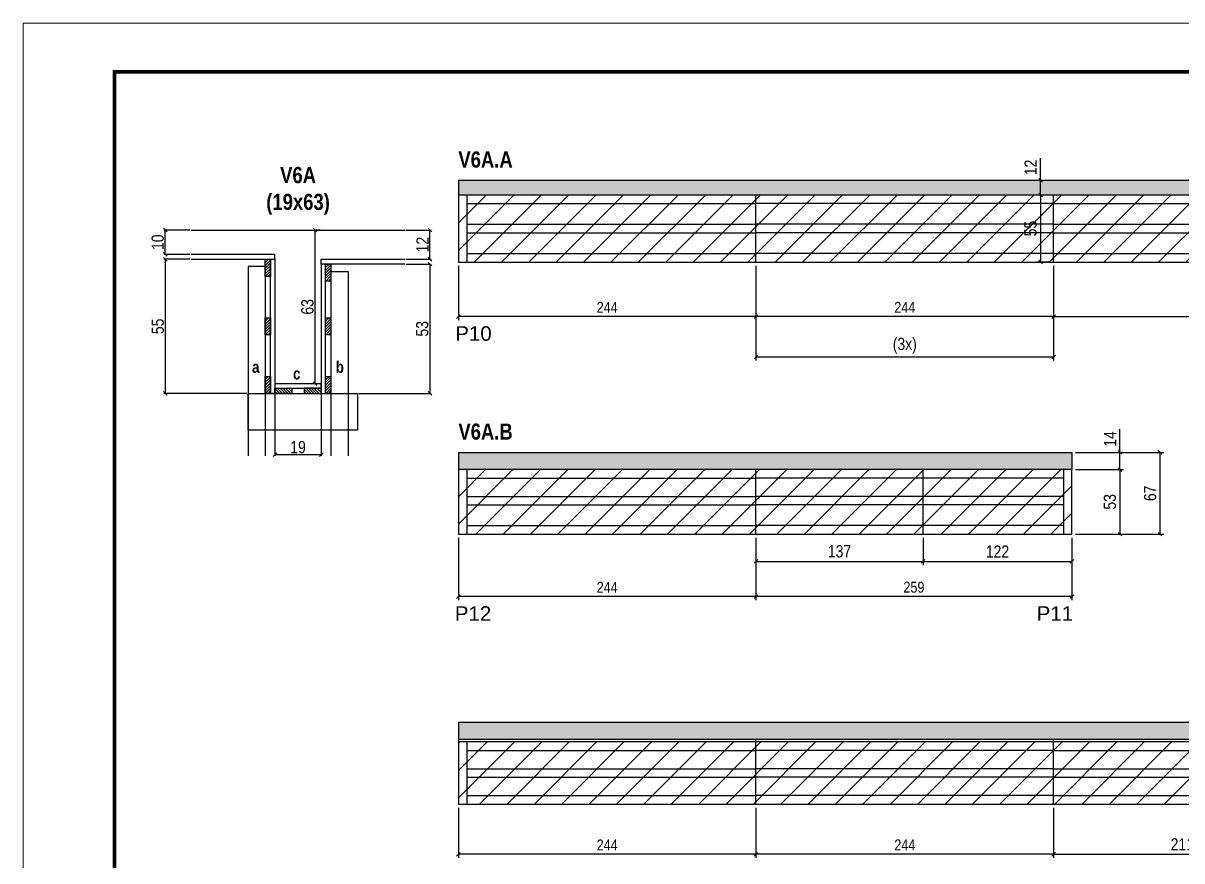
# Model space of a CAD drawing. Extents: x 3330 to 22105, y 1197 to 30204.
# Drawn here: x 17615 to 18564, y 27978 to 28665 of the extents above; entities that cross this region are included whole.
import ezdxf

# ---------------------------------------------------------------- set-up
doc = ezdxf.new("R2010")
doc.units = 0
doc.linetypes.add('DASHED', pattern=[0.75, 0.5, -0.25])
for name, color, linetype in [('5', 5, 'Continuous'), ('COTA', 241, 'Continuous'), ('detalhes', 4, 'Continuous'), ('NOMENCLATURA', 7, 'Continuous'), ('Painéis', 200, 'Continuous'), ('SARR_2.2x7', 40, 'Continuous')]:
    doc.layers.add(name, color=color, linetype=linetype)
for name, color, linetype, lineweight in [('CONCRETO', 251, 'Continuous', 25), ('Folhas', 255, 'Continuous', 9), ('Hachura', 251, 'Continuous', 9), ('SARRAFO DE PRESSAO', 251, 'DASHED', 9)]:
    doc.layers.add(name, color=color, linetype=linetype, lineweight=lineweight)
doc.styles.add('COTA TECNICA', font='techl___.ttf', dxfattribs={"height": 10})
doc.styles.add('COTA TECNICA 2X', font='techl___.ttf', dxfattribs={"height": 10})
doc.styles.add('COTA TECNICA-50', font='techl___.ttf', dxfattribs={"height": 9})
doc.styles.get("Standard").update_dxf_attribs({"font": 'arial.ttf'})
doc.styles.add('TECNICA', font='techb___.ttf', dxfattribs={"height": 10})
doc.dimstyles.new('COTA PAINEL-50', dxfattribs={"dimtxt": 9, "dimasz": 3, "dimexe": 3, "dimexo": 3, "dimgap": 3, "dimtad": 1, "dimdec": 1, "dimzin": 12, "dimdsep": 46, "dimtxsty": 'COTA TECNICA-50', "dimblk1": 'OBLIQUE', "dimblk2": 'OBLIQUE', "dimsah": 1, "dimcen": 0.9, "dimclrd": 4, "dimclre": 4, "dimclrt": 240, "dimadec": 1, "dimazin": 3, "dimtfac": 1, "dimtdec": 1, "dimtmove": 0, "dimatfit": 3, "dimfxl": 1, "dimtolj": 1, "dimtzin": 12, "dimarcsym": 0})
doc.dimstyles.new('PAINEL', dxfattribs={"dimtxt": 10, "dimasz": 3, "dimexe": 3, "dimexo": 3, "dimgap": 3, "dimtad": 1, "dimdec": 1, "dimzin": 12, "dimdsep": 46, "dimtxsty": 'COTA TECNICA', "dimblk1": 'OBLIQUE', "dimblk2": 'OBLIQUE', "dimsah": 1, "dimcen": 0.9, "dimclrd": 4, "dimclre": 4, "dimclrt": 240, "dimadec": 1, "dimazin": 3, "dimtfac": 1, "dimtdec": 1, "dimtmove": 0, "dimatfit": 3, "dimfxl": 1, "dimtolj": 1, "dimtzin": 12, "dimarcsym": 0})
doc.dimstyles.new('SECAO', dxfattribs={"dimscale": 0.333333, "dimtxt": 5, "dimasz": 9, "dimexe": 3, "dimexo": 3, "dimgap": 3, "dimtad": 1, "dimdec": 1, "dimlfac": 0.5, "dimzin": 12, "dimdsep": 46, "dimtxsty": 'COTA TECNICA 2X', "dimblk1": 'OBLIQUE', "dimblk2": 'OBLIQUE', "dimsah": 1, "dimcen": 0.9, "dimclrd": 4, "dimclre": 4, "dimclrt": 240, "dimadec": 1, "dimazin": 3, "dimtfac": 1, "dimtdec": 1, "dimtmove": 0, "dimatfit": 3, "dimfxl": 1, "dimtolj": 1, "dimtzin": 12, "dimarcsym": 0})
pattern_1 = [(50, (-116174.9415, -5427.082), (5.46554007, -0.47817257), [0.5715, -6.2865]), (355, (-116174.9415, -5427.082), (-1.05730264, 5.73170536), [0.4572, -5.02921753]), (100.4514447, (-116174.486, -5427.122), (4.40823741, 5.25353256), [0.48570026, -5.34270734]), (46.1842, (-116174.9415, -5425.558), (8.13237123, -1.26126984), [0.85725, -9.42975]), (96.6355576, (-116174.264, -5425.663), (7.122124, 7.42278374), [0.7285507, -8.01406824]), (351.184151, (-116174.9415, -5425.558), (7.122124, 7.42278374), [0.685799, -7.54379196]), (21, (-116174.1795, -5425.939), (4.54843174, -3.06795595), [0.5715, -6.2865]), (326, (-116174.1795, -5425.939), (1.85406085, 5.52563898), [0.4572, -5.0292]), (71.451445, (-116173.8004, -5426.195), (6.40249258, 2.45768307), [0.48570026, -5.34269813]), (37.5, (-116174.9415, -5427.0821), (0.092658098, 2.536651166), [0, -4.96824, 0, -5.1054, 0, -5.04825]), (7.5, (-116174.9415, -5427.0821), (2.004589875, 3.005417245), [0, -2.91084, 0, -4.85394, 0, -1.92405]), (327.5, (-116176.6407, -5427.0821), (4.067717855, -0.17186232), [0, -1.905, 0, -5.9436, 0, -7.8867]), (317.5, (-116177.4027, -5427.082), (4.44387544, 0.76279473), [0, -2.4765, 0, -3.94716, 0, -5.6007])]

# ---------------------------------------------------------------- blocks, each defined once
blk = doc.blocks.new('9999999999')
at = {"layer": 'Folhas'}
blk.add_lwpolyline([(98138.98, 34190.21), (99623.98, 34190.21), (99623.98, 35240.21), (98138.98, 35240.21)], close=True, dxfattribs=at)
at = {"layer": 'Folhas', "color": 30, "const_width": 3}
blk.add_lwpolyline([(98213.98, 34230.21), (99583.98, 34230.21), (99583.98, 35200.21), (98213.98, 35200.21)], close=True, dxfattribs=at)
blk = doc.blocks.new('_Oblique')
at = {"color": 0, "linetype": 'ByBlock', "lineweight": -2}
blk.add_line((-0.5, -0.5), (0.5, 0.5), dxfattribs=at)
blk = doc.blocks.new('*D1131')
at = {"layer": 'COTA', "color": 4, "lineweight": -2, "transparency": 16777216}
for p, q in [((17928.63, 28466.93), (17948.97, 28466.93)), ((17947.97, 28466.93), (17947.97, 28360.93)), ((17889.78, 28360.93), (17948.97, 28360.93))]:
    blk.add_line(p, q, dxfattribs=at)
at = {"layer": 'Defpoints', "color": 0, "transparency": 16777216}
for p in [(17927.63, 28466.93), (17888.78, 28360.93, 0), (17947.97, 28360.93)]:
    blk.add_point(p, dxfattribs=at)
at = {"layer": 'COTA', "color": 4, "lineweight": -2, "transparency": 16777216, "xscale": 3, "yscale": 3, "zscale": 3}
for p, rotation in [((17947.97, 28466.93), 90), ((17947.97, 28360.93), 270)]:
    blk.add_blockref('_Oblique', p, dxfattribs=dict(at, rotation=rotation))
at = {"layer": 'COTA', "color": 240, "transparency": 16777216, "insert": (17941.75, 28413.93), "char_height": 10, "attachment_point": 5, "rotation": 90, "style": 'COTA TECNICA 2X'}
blk.add_mtext('\\A1;53', dxfattribs=at)
blk = doc.blocks.new('*D1132')
at = {"layer": 'COTA', "color": 4, "lineweight": -2, "transparency": 16777216}
for p, q in [((17928.63, 28494.93), (17948.97, 28494.93)), ((17947.97, 28470.93), (17947.97, 28494.93)), ((17928.63, 28470.93), (17948.97, 28470.93))]:
    blk.add_line(p, q, dxfattribs=at)
at = {"layer": 'Defpoints', "color": 0, "transparency": 16777216}
for p in [(17927.63, 28494.93), (17947.97, 28494.93), (17927.63, 28470.93)]:
    blk.add_point(p, dxfattribs=at)
at = {"layer": 'COTA', "color": 4, "lineweight": -2, "transparency": 16777216, "xscale": 3, "yscale": 3, "zscale": 3}
for p, rotation in [((17947.97, 28494.93), 90), ((17947.97, 28470.93), 270)]:
    blk.add_blockref('_Oblique', p, dxfattribs=dict(at, rotation=rotation))
at = {"layer": 'COTA', "color": 240, "transparency": 16777216, "insert": (17941.92, 28482.93), "char_height": 10, "attachment_point": 5, "rotation": 90, "style": 'COTA TECNICA 2X'}
blk.add_mtext('\\A1;12', dxfattribs=at)
blk = doc.blocks.new('*D1133')
at = {"layer": 'COTA', "color": 4, "lineweight": -2, "transparency": 16777216}
for p, q in [((17751.23, 28470.93), (17730.01, 28470.93)), ((17731.01, 28470.93), (17731.01, 28360.93)), ((17797.93, 28360.93), (17730.01, 28360.93))]:
    blk.add_line(p, q, dxfattribs=at)
at = {"layer": 'Defpoints', "color": 0, "transparency": 16777216}
for p in [(17752.23, 28470.93), (17731.01, 28360.93), (17798.93, 28360.93, 0)]:
    blk.add_point(p, dxfattribs=at)
at = {"layer": 'COTA', "color": 4, "lineweight": -2, "transparency": 16777216, "xscale": 3, "yscale": 3, "zscale": 3}
for p, rotation in [((17731.01, 28470.93), 90), ((17731.01, 28360.93), 270)]:
    blk.add_blockref('_Oblique', p, dxfattribs=dict(at, rotation=rotation))
at = {"layer": 'COTA', "color": 240, "transparency": 16777216, "insert": (17724.9, 28415.93), "char_height": 10, "attachment_point": 5, "rotation": 90, "style": 'COTA TECNICA 2X'}
blk.add_mtext('\\A1;55', dxfattribs=at)
blk = doc.blocks.new('*D1134')
at = {"layer": 'COTA', "color": 4, "lineweight": -2, "transparency": 16777216}
for p, q in [((17857.93, 28494.93), (17852.85, 28494.93)), ((17853.85, 28368.93), (17853.85, 28494.93)), ((17857.93, 28368.93), (17852.85, 28368.93))]:
    blk.add_line(p, q, dxfattribs=at)
at = {"layer": 'Defpoints', "color": 0, "transparency": 16777216}
for p in [(17853.85, 28494.93), (17858.93, 28494.93), (17858.93, 28368.93)]:
    blk.add_point(p, dxfattribs=at)
at = {"layer": 'COTA', "color": 4, "lineweight": -2, "transparency": 16777216, "xscale": 3, "yscale": 3, "zscale": 3}
for p, rotation in [((17853.85, 28494.93), 90), ((17853.85, 28368.93), 270)]:
    blk.add_blockref('_Oblique', p, dxfattribs=dict(at, rotation=rotation))
at = {"layer": 'COTA', "color": 240, "transparency": 16777216, "insert": (17847.63, 28431.93), "char_height": 10, "attachment_point": 5, "rotation": 90, "style": 'COTA TECNICA 2X'}
blk.add_mtext('\\A1;63', dxfattribs=at)
blk = doc.blocks.new('*D1135')
at = {"layer": 'COTA', "color": 4, "lineweight": -2, "transparency": 16777216}
for p, q in [((17751.23, 28494.93), (17730.01, 28494.93)), ((17731.01, 28474.93), (17731.01, 28494.93)), ((17751.23, 28474.93), (17730.01, 28474.93))]:
    blk.add_line(p, q, dxfattribs=at)
at = {"layer": 'Defpoints', "color": 0, "transparency": 16777216}
for p in [(17731.01, 28494.93), (17752.23, 28494.93), (17752.23, 28474.93)]:
    blk.add_point(p, dxfattribs=at)
at = {"layer": 'COTA', "color": 4, "lineweight": -2, "transparency": 16777216, "xscale": 3, "yscale": 3, "zscale": 3}
for p, rotation in [((17731.01, 28494.93), 90), ((17731.01, 28474.93), 270)]:
    blk.add_blockref('_Oblique', p, dxfattribs=dict(at, rotation=rotation))
at = {"layer": 'COTA', "color": 240, "transparency": 16777216, "insert": (17724.91, 28484.93), "char_height": 10, "attachment_point": 5, "rotation": 90, "style": 'COTA TECNICA 2X'}
blk.add_mtext('\\A1;10', dxfattribs=at)
blk = doc.blocks.new('*D1136')
at = {"layer": 'COTA', "color": 4, "lineweight": -2, "transparency": 16777216}
for p, q in [((17820.93, 28359.93), (17820.93, 28309.76)), ((17858.93, 28359.93), (17858.93, 28309.76)), ((17820.93, 28310.76), (17858.93, 28310.76))]:
    blk.add_line(p, q, dxfattribs=at)
at = {"layer": 'Defpoints', "color": 0, "transparency": 16777216}
for p in [(17820.93, 28360.93), (17858.93, 28360.93), (17858.93, 28310.76)]:
    blk.add_point(p, dxfattribs=at)
at = {"layer": 'COTA', "color": 4, "lineweight": -2, "transparency": 16777216, "xscale": 3, "yscale": 3, "zscale": 3, "rotation": 180}
blk.add_blockref('_Oblique', (17820.93, 28310.76), dxfattribs=at)
at = {"layer": 'COTA', "color": 4, "lineweight": -2, "transparency": 16777216, "xscale": 3, "yscale": 3, "zscale": 3}
blk.add_blockref('_Oblique', (17858.93, 28310.76), dxfattribs=at)
at = {"layer": 'COTA', "color": 240, "transparency": 16777216, "insert": (17839.93, 28316.85), "char_height": 10, "attachment_point": 5, "style": 'COTA TECNICA 2X'}
blk.add_mtext('\\A1;19', dxfattribs=at)
blk = doc.blocks.new('*D1137')
at = {"layer": 'COTA', "color": 4, "linetype": 'ByBlock', "lineweight": -2, "transparency": 16777216}
for p, q in [((18215.36, 28465.62), (18215.36, 28420.97)), ((18459.36, 28465.62), (18459.36, 28420.97)), ((18459.36, 28423.97), (18215.36, 28423.97))]:
    blk.add_line(p, q, dxfattribs=at)
at = {"layer": 'Defpoints', "color": 0, "linetype": 'ByBlock', "transparency": 16777216}
for p in [(18215.36, 28468.62), (18459.36, 28468.62), (18215.36, 28423.97)]:
    blk.add_point(p, dxfattribs=at)
at = {"layer": 'COTA', "color": 4, "linetype": 'ByBlock', "lineweight": -2, "transparency": 16777216, "xscale": 3, "yscale": 3, "zscale": 3, "rotation": 180}
blk.add_blockref('_Oblique', (18215.36, 28423.97), dxfattribs=at)
at = {"layer": 'COTA', "color": 4, "linetype": 'ByBlock', "lineweight": -2, "transparency": 16777216, "xscale": 3, "yscale": 3, "zscale": 3}
blk.add_blockref('_Oblique', (18459.36, 28423.97), dxfattribs=at)
at = {"layer": 'COTA', "color": 240, "linetype": 'ByBlock', "transparency": 16777216, "insert": (18337.36, 28431.54), "char_height": 9, "attachment_point": 5, "style": 'COTA TECNICA-50'}
blk.add_mtext('\\A1;244', dxfattribs=at)
blk = doc.blocks.new('*D1138')
at = {"layer": 'COTA', "color": 4, "linetype": 'ByBlock', "lineweight": -2, "transparency": 16777216}
for p, q in [((17971.36, 28465.62), (17971.36, 28420.97)), ((18215.36, 28465.62), (18215.36, 28420.97)), ((18215.36, 28423.97), (17971.36, 28423.97))]:
    blk.add_line(p, q, dxfattribs=at)
at = {"layer": 'Defpoints', "color": 0, "linetype": 'ByBlock', "transparency": 16777216}
for p in [(17971.36, 28468.62), (18215.36, 28468.62), (17971.36, 28423.97)]:
    blk.add_point(p, dxfattribs=at)
at = {"layer": 'COTA', "color": 4, "linetype": 'ByBlock', "lineweight": -2, "transparency": 16777216, "xscale": 3, "yscale": 3, "zscale": 3, "rotation": 180}
blk.add_blockref('_Oblique', (17971.36, 28423.97), dxfattribs=at)
at = {"layer": 'COTA', "color": 4, "linetype": 'ByBlock', "lineweight": -2, "transparency": 16777216, "xscale": 3, "yscale": 3, "zscale": 3}
blk.add_blockref('_Oblique', (18215.36, 28423.97), dxfattribs=at)
at = {"layer": 'COTA', "color": 240, "linetype": 'ByBlock', "transparency": 16777216, "insert": (18093.36, 28431.54), "char_height": 9, "attachment_point": 5, "style": 'COTA TECNICA-50'}
blk.add_mtext('\\A1;244', dxfattribs=at)
blk = doc.blocks.new('*D1139')
at = {"layer": 'COTA', "color": 4, "linetype": 'ByBlock', "lineweight": -2, "transparency": 16777216}
for p, q in [((18459.36, 28465.62), (18459.36, 28420.97)), ((18703.36, 28465.62), (18703.36, 28420.97)), ((18459.36, 28423.97), (18703.36, 28423.97))]:
    blk.add_line(p, q, dxfattribs=at)
at = {"layer": 'Defpoints', "color": 0, "linetype": 'ByBlock', "transparency": 16777216}
for p in [(18459.36, 28468.62), (18703.36, 28468.62), (18703.36, 28423.97)]:
    blk.add_point(p, dxfattribs=at)
at = {"layer": 'COTA', "color": 4, "linetype": 'ByBlock', "lineweight": -2, "transparency": 16777216, "xscale": 3, "yscale": 3, "zscale": 3, "rotation": 180}
blk.add_blockref('_Oblique', (18459.36, 28423.97), dxfattribs=at)
at = {"layer": 'COTA', "color": 4, "linetype": 'ByBlock', "lineweight": -2, "transparency": 16777216, "xscale": 3, "yscale": 3, "zscale": 3}
blk.add_blockref('_Oblique', (18703.36, 28423.97), dxfattribs=at)
at = {"layer": 'COTA', "color": 240, "linetype": 'ByBlock', "transparency": 16777216, "insert": (18581.36, 28432.05), "char_height": 10, "attachment_point": 5, "style": 'COTA TECNICA'}
blk.add_mtext('\\A1;244', dxfattribs=at)
blk = doc.blocks.new('*D1143')
at = {"layer": 'COTA', "color": 4, "linetype": 'ByBlock', "lineweight": -2, "transparency": 16777216}
for p, q in [((18215.36, 28465.62), (18215.36, 28387.82)), ((18459.36, 28465.62), (18459.36, 28387.82)), ((18215.36, 28390.82), (18459.36, 28390.82))]:
    blk.add_line(p, q, dxfattribs=at)
at = {"layer": 'Defpoints', "color": 0, "linetype": 'ByBlock', "transparency": 16777216}
for p in [(18215.36, 28468.62), (18459.36, 28468.62), (18459.36, 28390.82)]:
    blk.add_point(p, dxfattribs=at)
at = {"layer": 'COTA', "color": 4, "linetype": 'ByBlock', "lineweight": -2, "transparency": 16777216, "xscale": 3, "yscale": 3, "zscale": 3, "rotation": 180}
blk.add_blockref('_Oblique', (18215.36, 28390.82), dxfattribs=at)
at = {"layer": 'COTA', "color": 4, "linetype": 'ByBlock', "lineweight": -2, "transparency": 16777216, "xscale": 3, "yscale": 3, "zscale": 3}
blk.add_blockref('_Oblique', (18459.36, 28390.82), dxfattribs=at)
at = {"layer": 'COTA', "color": 240, "linetype": 'ByBlock', "transparency": 16777216, "insert": (18337.36, 28400.04), "char_height": 10, "attachment_point": 5, "style": 'COTA TECNICA'}
blk.add_mtext('\\A1;(3x)', dxfattribs=at)
blk = doc.blocks.new('*D1147')
at = {"layer": 'COTA', "color": 4, "linetype": 'ByBlock', "lineweight": -2, "transparency": 16777216}
for p, q in [((18456.36, 28523.62), (18445.62, 28523.62)), ((18448.62, 28523.62), (18448.62, 28468.62)), ((18456.36, 28468.62), (18445.62, 28468.62))]:
    blk.add_line(p, q, dxfattribs=at)
at = {"layer": 'Defpoints', "color": 0, "linetype": 'ByBlock', "transparency": 16777216}
for p in [(18459.36, 28523.62), (18448.62, 28468.62), (18459.36, 28468.62)]:
    blk.add_point(p, dxfattribs=at)
at = {"layer": 'COTA', "color": 4, "linetype": 'ByBlock', "lineweight": -2, "transparency": 16777216, "xscale": 3, "yscale": 3, "zscale": 3}
for p, rotation in [((18448.62, 28523.62), 90), ((18448.62, 28468.62), 270)]:
    blk.add_blockref('_Oblique', p, dxfattribs=dict(at, rotation=rotation))
at = {"layer": 'COTA', "color": 240, "linetype": 'ByBlock', "transparency": 16777216, "insert": (18440.51, 28496.12), "char_height": 10, "attachment_point": 5, "rotation": 90, "style": 'COTA TECNICA'}
blk.add_mtext('\\A1;55', dxfattribs=at)
blk = doc.blocks.new('*D1148')
at = {"layer": 'COTA', "color": 4, "linetype": 'ByBlock', "lineweight": -2, "transparency": 16777216}
for p, q in [((18448.62, 28535.62), (18448.62, 28553.93)), ((18456.36, 28535.62), (18445.62, 28535.62)), ((18448.62, 28523.62), (18448.62, 28535.62)), ((18456.36, 28523.62), (18445.62, 28523.62))]:
    blk.add_line(p, q, dxfattribs=at)
at = {"layer": 'Defpoints', "color": 0, "linetype": 'ByBlock', "transparency": 16777216}
for p in [(18448.62, 28535.62), (18459.36, 28535.62), (18459.36, 28523.62)]:
    blk.add_point(p, dxfattribs=at)
at = {"layer": 'COTA', "color": 4, "linetype": 'ByBlock', "lineweight": -2, "transparency": 16777216, "xscale": 3, "yscale": 3, "zscale": 3}
for p, rotation in [((18448.62, 28535.62), 90), ((18448.62, 28523.62), 270)]:
    blk.add_blockref('_Oblique', p, dxfattribs=dict(at, rotation=rotation))
at = {"layer": 'COTA', "color": 240, "linetype": 'ByBlock', "transparency": 16777216, "insert": (18440.56, 28546.28), "char_height": 10, "attachment_point": 5, "rotation": 90, "style": 'COTA TECNICA'}
blk.add_mtext('\\A1;12', dxfattribs=at)
blk = doc.blocks.new('*D1149')
at = {"layer": 'COTA', "color": 4, "linetype": 'ByBlock', "lineweight": -2, "transparency": 16777216}
for p, q in [((18215.36, 28242.53), (18215.36, 28191.37)), ((18474.36, 28242.53), (18474.36, 28191.37)), ((18474.36, 28194.37), (18215.36, 28194.37))]:
    blk.add_line(p, q, dxfattribs=at)
at = {"layer": 'Defpoints', "color": 0, "linetype": 'ByBlock', "transparency": 16777216}
for p in [(18215.36, 28245.53), (18474.36, 28245.53), (18215.36, 28194.37)]:
    blk.add_point(p, dxfattribs=at)
at = {"layer": 'COTA', "color": 4, "linetype": 'ByBlock', "lineweight": -2, "transparency": 16777216, "xscale": 3, "yscale": 3, "zscale": 3, "rotation": 180}
blk.add_blockref('_Oblique', (18215.36, 28194.37), dxfattribs=at)
at = {"layer": 'COTA', "color": 4, "linetype": 'ByBlock', "lineweight": -2, "transparency": 16777216, "xscale": 3, "yscale": 3, "zscale": 3}
blk.add_blockref('_Oblique', (18474.36, 28194.37), dxfattribs=at)
at = {"layer": 'COTA', "color": 240, "linetype": 'ByBlock', "transparency": 16777216, "insert": (18344.86, 28201.99), "char_height": 9, "attachment_point": 5, "style": 'COTA TECNICA-50'}
blk.add_mtext('\\A1;259', dxfattribs=at)
blk = doc.blocks.new('*D1150')
at = {"layer": 'COTA', "color": 4, "linetype": 'ByBlock', "lineweight": -2, "transparency": 16777216}
for p, q in [((17971.36, 28242.53), (17971.36, 28191.37)), ((18215.36, 28242.53), (18215.36, 28191.37)), ((18215.36, 28194.37), (17971.36, 28194.37))]:
    blk.add_line(p, q, dxfattribs=at)
at = {"layer": 'Defpoints', "color": 0, "linetype": 'ByBlock', "transparency": 16777216}
for p in [(17971.36, 28245.53), (18215.36, 28245.53), (17971.36, 28194.37)]:
    blk.add_point(p, dxfattribs=at)
at = {"layer": 'COTA', "color": 4, "linetype": 'ByBlock', "lineweight": -2, "transparency": 16777216, "xscale": 3, "yscale": 3, "zscale": 3, "rotation": 180}
blk.add_blockref('_Oblique', (17971.36, 28194.37), dxfattribs=at)
at = {"layer": 'COTA', "color": 4, "linetype": 'ByBlock', "lineweight": -2, "transparency": 16777216, "xscale": 3, "yscale": 3, "zscale": 3}
blk.add_blockref('_Oblique', (18215.36, 28194.37), dxfattribs=at)
at = {"layer": 'COTA', "color": 240, "linetype": 'ByBlock', "transparency": 16777216, "insert": (18093.36, 28201.93), "char_height": 9, "attachment_point": 5, "style": 'COTA TECNICA-50'}
blk.add_mtext('\\A1;244', dxfattribs=at)
blk = doc.blocks.new('*D1151')
at = {"layer": 'COTA', "color": 4, "linetype": 'ByBlock', "lineweight": -2, "transparency": 16777216}
for p, q in [((18215.36, 28242.53), (18215.36, 28220.23)), ((18352.36, 28242.53), (18352.36, 28220.23)), ((18215.36, 28223.23), (18352.36, 28223.23))]:
    blk.add_line(p, q, dxfattribs=at)
at = {"layer": 'Defpoints', "color": 0, "linetype": 'ByBlock', "transparency": 16777216}
for p in [(18215.36, 28245.53), (18352.36, 28245.53), (18352.36, 28223.23)]:
    blk.add_point(p, dxfattribs=at)
at = {"layer": 'COTA', "color": 4, "linetype": 'ByBlock', "lineweight": -2, "transparency": 16777216, "xscale": 3, "yscale": 3, "zscale": 3, "rotation": 180}
blk.add_blockref('_Oblique', (18215.36, 28223.23), dxfattribs=at)
at = {"layer": 'COTA', "color": 4, "linetype": 'ByBlock', "lineweight": -2, "transparency": 16777216, "xscale": 3, "yscale": 3, "zscale": 3}
blk.add_blockref('_Oblique', (18352.36, 28223.23), dxfattribs=at)
at = {"layer": 'COTA', "color": 240, "linetype": 'ByBlock', "transparency": 16777216, "insert": (18283.86, 28231.45), "char_height": 10, "attachment_point": 5, "style": 'COTA TECNICA'}
blk.add_mtext('\\A1;137', dxfattribs=at)
blk = doc.blocks.new('*D1152')
at = {"layer": 'COTA', "color": 4, "linetype": 'ByBlock', "lineweight": -2, "transparency": 16777216}
for p, q in [((18352.36, 28242.53), (18352.36, 28220.23)), ((18474.36, 28242.53), (18474.36, 28220.23)), ((18352.36, 28223.23), (18474.36, 28223.23))]:
    blk.add_line(p, q, dxfattribs=at)
at = {"layer": 'Defpoints', "color": 0, "linetype": 'ByBlock', "transparency": 16777216}
for p in [(18352.36, 28245.53), (18474.36, 28245.53), (18474.36, 28223.23)]:
    blk.add_point(p, dxfattribs=at)
at = {"layer": 'COTA', "color": 4, "linetype": 'ByBlock', "lineweight": -2, "transparency": 16777216, "xscale": 3, "yscale": 3, "zscale": 3, "rotation": 180}
blk.add_blockref('_Oblique', (18352.36, 28223.23), dxfattribs=at)
at = {"layer": 'COTA', "color": 4, "linetype": 'ByBlock', "lineweight": -2, "transparency": 16777216, "xscale": 3, "yscale": 3, "zscale": 3}
blk.add_blockref('_Oblique', (18474.36, 28223.23), dxfattribs=at)
at = {"layer": 'COTA', "color": 240, "linetype": 'ByBlock', "transparency": 16777216, "insert": (18413.36, 28231.29), "char_height": 10, "attachment_point": 5, "style": 'COTA TECNICA'}
blk.add_mtext('\\A1;122', dxfattribs=at)
blk = doc.blocks.new('*D1153')
at = {"layer": 'COTA', "color": 4, "linetype": 'ByBlock', "lineweight": -2, "transparency": 16777216}
for p, q in [((18477.36, 28298.53), (18516.76, 28298.53)), ((18513.76, 28298.53), (18513.76, 28245.53)), ((18477.36, 28245.53), (18516.76, 28245.53))]:
    blk.add_line(p, q, dxfattribs=at)
at = {"layer": 'Defpoints', "color": 0, "linetype": 'ByBlock', "transparency": 16777216}
for p in [(18474.36, 28298.53), (18474.36, 28245.53), (18513.76, 28245.53)]:
    blk.add_point(p, dxfattribs=at)
at = {"layer": 'COTA', "color": 4, "linetype": 'ByBlock', "lineweight": -2, "transparency": 16777216, "xscale": 3, "yscale": 3, "zscale": 3}
for p, rotation in [((18513.76, 28298.53), 90), ((18513.76, 28245.53), 270)]:
    blk.add_blockref('_Oblique', p, dxfattribs=dict(at, rotation=rotation))
at = {"layer": 'COTA', "color": 240, "linetype": 'ByBlock', "transparency": 16777216, "insert": (18505.54, 28272.03), "char_height": 10, "attachment_point": 5, "rotation": 90, "style": 'COTA TECNICA'}
blk.add_mtext('\\A1;53', dxfattribs=at)
blk = doc.blocks.new('*D1154')
at = {"layer": 'COTA', "color": 4, "linetype": 'ByBlock', "lineweight": -2, "transparency": 16777216}
for p, q in [((18513.76, 28312.53), (18513.76, 28331.65)), ((18477.36, 28312.53), (18516.76, 28312.53)), ((18513.76, 28298.53), (18513.76, 28312.53)), ((18477.36, 28298.53), (18516.76, 28298.53))]:
    blk.add_line(p, q, dxfattribs=at)
at = {"layer": 'Defpoints', "color": 0, "linetype": 'ByBlock', "transparency": 16777216}
for p in [(18474.36, 28312.53), (18513.76, 28312.53), (18474.36, 28298.53)]:
    blk.add_point(p, dxfattribs=at)
at = {"layer": 'COTA', "color": 4, "linetype": 'ByBlock', "lineweight": -2, "transparency": 16777216, "xscale": 3, "yscale": 3, "zscale": 3}
for p, rotation in [((18513.76, 28312.53), 90), ((18513.76, 28298.53), 270)]:
    blk.add_blockref('_Oblique', p, dxfattribs=dict(at, rotation=rotation))
at = {"layer": 'COTA', "color": 240, "linetype": 'ByBlock', "transparency": 16777216, "insert": (18505.68, 28323.59), "char_height": 10, "attachment_point": 5, "rotation": 90, "style": 'COTA TECNICA'}
blk.add_mtext('\\A1;14', dxfattribs=at)
blk = doc.blocks.new('*D1155')
at = {"layer": 'COTA', "color": 4, "linetype": 'ByBlock', "lineweight": -2, "transparency": 16777216}
for p, q in [((18477.36, 28312.53), (18549.63, 28312.53)), ((18546.63, 28245.53), (18546.63, 28312.53)), ((18477.36, 28245.53), (18549.63, 28245.53))]:
    blk.add_line(p, q, dxfattribs=at)
at = {"layer": 'Defpoints', "color": 0, "linetype": 'ByBlock', "transparency": 16777216}
for p in [(18474.36, 28312.53), (18546.63, 28312.53), (18474.36, 28245.53)]:
    blk.add_point(p, dxfattribs=at)
at = {"layer": 'COTA', "color": 4, "linetype": 'ByBlock', "lineweight": -2, "transparency": 16777216, "xscale": 3, "yscale": 3, "zscale": 3}
for p, rotation in [((18546.63, 28312.53), 90), ((18546.63, 28245.53), 270)]:
    blk.add_blockref('_Oblique', p, dxfattribs=dict(at, rotation=rotation))
at = {"layer": 'COTA', "color": 240, "linetype": 'ByBlock', "transparency": 16777216, "insert": (18538.53, 28279.03), "char_height": 10, "attachment_point": 5, "rotation": 90, "style": 'COTA TECNICA'}
blk.add_mtext('\\A1;67', dxfattribs=at)
blk = doc.blocks.new('*D1180')
at = {"layer": 'COTA', "color": 4, "linetype": 'ByBlock', "lineweight": -2, "transparency": 16777216}
for p, q in [((18215.36, 28021.21), (18215.36, 27980.12)), ((18459.36, 28021.21), (18459.36, 27980.12)), ((18459.36, 27983.12), (18215.36, 27983.12))]:
    blk.add_line(p, q, dxfattribs=at)
at = {"layer": 'Defpoints', "color": 0, "linetype": 'ByBlock', "transparency": 16777216}
for p in [(18215.36, 28024.21), (18459.36, 28024.21), (18215.36, 27983.12)]:
    blk.add_point(p, dxfattribs=at)
at = {"layer": 'COTA', "color": 4, "linetype": 'ByBlock', "lineweight": -2, "transparency": 16777216, "xscale": 3, "yscale": 3, "zscale": 3, "rotation": 180}
blk.add_blockref('_Oblique', (18215.36, 27983.12), dxfattribs=at)
at = {"layer": 'COTA', "color": 4, "linetype": 'ByBlock', "lineweight": -2, "transparency": 16777216, "xscale": 3, "yscale": 3, "zscale": 3}
blk.add_blockref('_Oblique', (18459.36, 27983.12), dxfattribs=at)
at = {"layer": 'COTA', "color": 240, "linetype": 'ByBlock', "transparency": 16777216, "insert": (18337.36, 27990.68), "char_height": 9, "attachment_point": 5, "style": 'COTA TECNICA-50'}
blk.add_mtext('\\A1;244', dxfattribs=at)
blk = doc.blocks.new('*D1181')
at = {"layer": 'COTA', "color": 4, "linetype": 'ByBlock', "lineweight": -2, "transparency": 16777216}
for p, q in [((17971.36, 28021.21), (17971.36, 27980.12)), ((18215.36, 28021.21), (18215.36, 27980.12)), ((18215.36, 27983.12), (17971.36, 27983.12))]:
    blk.add_line(p, q, dxfattribs=at)
at = {"layer": 'Defpoints', "color": 0, "linetype": 'ByBlock', "transparency": 16777216}
for p in [(17971.36, 28024.21), (18215.36, 28024.21), (17971.36, 27983.12)]:
    blk.add_point(p, dxfattribs=at)
at = {"layer": 'COTA', "color": 4, "linetype": 'ByBlock', "lineweight": -2, "transparency": 16777216, "xscale": 3, "yscale": 3, "zscale": 3, "rotation": 180}
blk.add_blockref('_Oblique', (17971.36, 27983.12), dxfattribs=at)
at = {"layer": 'COTA', "color": 4, "linetype": 'ByBlock', "lineweight": -2, "transparency": 16777216, "xscale": 3, "yscale": 3, "zscale": 3}
blk.add_blockref('_Oblique', (18215.36, 27983.12), dxfattribs=at)
at = {"layer": 'COTA', "color": 240, "linetype": 'ByBlock', "transparency": 16777216, "insert": (18093.36, 27990.68), "char_height": 9, "attachment_point": 5, "style": 'COTA TECNICA-50'}
blk.add_mtext('\\A1;244', dxfattribs=at)
blk = doc.blocks.new('*D1182')
at = {"layer": 'COTA', "color": 4, "linetype": 'ByBlock', "lineweight": -2, "transparency": 16777216}
for p, q in [((18459.36, 28021.21), (18459.36, 27980.12)), ((18670.36, 28021.21), (18670.36, 27980.12)), ((18459.36, 27983.12), (18670.36, 27983.12))]:
    blk.add_line(p, q, dxfattribs=at)
at = {"layer": 'Defpoints', "color": 0, "linetype": 'ByBlock', "transparency": 16777216}
for p in [(18459.36, 28024.21), (18670.36, 28024.21), (18670.36, 27983.12)]:
    blk.add_point(p, dxfattribs=at)
at = {"layer": 'COTA', "color": 4, "linetype": 'ByBlock', "lineweight": -2, "transparency": 16777216, "xscale": 3, "yscale": 3, "zscale": 3, "rotation": 180}
blk.add_blockref('_Oblique', (18459.36, 27983.12), dxfattribs=at)
at = {"layer": 'COTA', "color": 4, "linetype": 'ByBlock', "lineweight": -2, "transparency": 16777216, "xscale": 3, "yscale": 3, "zscale": 3}
blk.add_blockref('_Oblique', (18670.36, 27983.12), dxfattribs=at)
at = {"layer": 'COTA', "color": 240, "linetype": 'ByBlock', "transparency": 16777216, "insert": (18564.86, 27991.18), "char_height": 10, "attachment_point": 5, "style": 'COTA TECNICA'}
blk.add_mtext('\\A1;211', dxfattribs=at)

msp = doc.modelspace()

# ---------------------------------------------------------------- hatches: boundary and pattern name
at = {"layer": 'COTA', "linetype": 'ByBlock'}
h = msp.add_hatch(dxfattribs=at)
h.set_pattern_fill('AR-CONC', color=256, scale=0.03)
h.set_pattern_definition(pattern_1)
h.paths.add_polyline_path([(18967.36, 28521.62), (18967.36, 28535.62), (17971.36, 28535.62), (17971.36, 28523.62), (18627.86, 28523.62), (18627.86, 28521.62)])
h = msp.add_hatch(dxfattribs=at)
h.set_pattern_fill('AR-CONC', color=256, scale=0.03)
h.set_pattern_definition([(50, (-114814.9896, -5453.398), (5.46554007, -0.47817257), [0.5715, -6.2865]), (355, (-114814.9896, -5453.398), (-1.05730264, 5.73170536), [0.4572, -5.02921753]), (100.4514447, (-114814.534, -5453.438), (4.40823741, 5.25353256), [0.48570026, -5.34270734]), (46.1842, (-114814.9896, -5451.874), (8.13237123, -1.26126984), [0.85725, -9.42975]), (96.6355576, (-114814.312, -5451.979), (7.122124, 7.42278374), [0.7285507, -8.01406824]), (351.184151, (-114814.99, -5451.874), (7.122124, 7.42278374), [0.685799, -7.54379196]), (21, (-114814.2276, -5452.255), (4.54843174, -3.06795595), [0.5715, -6.2865]), (326, (-114814.2276, -5452.255), (1.85406085, 5.52563898), [0.4572, -5.0292]), (71.451445, (-114813.8485, -5452.511), (6.40249258, 2.45768307), [0.48570026, -5.34269813]), (37.5, (-114814.9896, -5453.3981), (0.092658098, 2.536651166), [0, -4.96824, 0, -5.1054, 0, -5.04825]), (7.5, (-114814.9896, -5453.398), (2.004589875, 3.005417245), [0, -2.91084, 0, -4.85394, 0, -1.92405]), (327.5, (-114816.6888, -5453.3981), (4.067717855, -0.17186232), [0, -1.905, 0, -5.9436, 0, -7.8867]), (317.5, (-114817.451, -5453.398), (4.44387544, 0.76279473), [0, -2.4765, 0, -3.94716, 0, -5.6007])])
h.paths.add_polyline_path([(17971.36, 28312.53), (17971.36, 28298.53), (18474.36, 28298.53), (18474.36, 28312.53)])
h = msp.add_hatch(dxfattribs=at)
h.set_pattern_fill('AR-CONC', color=256, scale=0.03)
h.set_pattern_definition(pattern_1)
h.paths.add_polyline_path([(18670.36, 28091.21), (17971.36, 28091.21), (17971.36, 28077.21), (18670.36, 28077.21)])
at = {"layer": 'Hachura', "linetype": 'ByBlock'}
h = msp.add_hatch(dxfattribs=at)
h.set_pattern_fill('ANSI31', color=256, scale=5)
h.paths.add_polyline_path([(18215.36, 28523.62), (17971.36, 28523.62), (17971.36, 28468.62), (18215.36, 28468.62)])
h.paths.add_polyline_path([(18459.36, 28523.62), (18215.36, 28523.62), (18215.36, 28468.62), (18459.36, 28468.62)])
h.paths.add_polyline_path([(18703.36, 28521.62), (18627.86, 28521.62), (18627.86, 28523.62), (18459.36, 28523.62), (18459.36, 28468.62), (18703.36, 28468.62)])
h.paths.add_polyline_path([(18723.36, 28521.62), (18703.36, 28521.62), (18703.36, 28468.62), (18723.36, 28468.62)])
h.paths.add_polyline_path([(18967.36, 28521.62), (18723.36, 28521.62), (18723.36, 28468.62), (18967.36, 28468.62)])
h.paths.add_polyline_path([(18474.36, 28298.53), (18352.36, 28298.53), (18352.36, 28245.53), (18474.36, 28245.53)])
h.paths.add_polyline_path([(18352.36, 28298.53), (18215.36, 28298.53), (18215.36, 28245.53), (18352.36, 28245.53)])
h.paths.add_polyline_path([(18215.36, 28298.53), (17971.36, 28298.53), (17971.36, 28245.53), (18215.36, 28245.53)])
h.paths.add_polyline_path([(18215.36, 28075.21), (17971.36, 28075.21), (17971.36, 28024.21), (18215.36, 28024.21)])
h.paths.add_polyline_path([(18459.36, 28075.21), (18215.36, 28075.21), (18215.36, 28024.21), (18459.36, 28024.21)])
h.paths.add_polyline_path([(18670.36, 28075.21), (18459.36, 28075.21), (18459.36, 28024.21), (18670.36, 28024.21)])
at = {"layer": 'SARR_2.2x7'}
h = msp.add_hatch(dxfattribs=at)
h.set_pattern_fill('ANSI31', color=256, scale=0.5)
h.set_pattern_definition([(45, (-105659.6432, -4647.4113), (-1.122532015, 1.122532015), [])])
h.paths.add_polyline_path([(17812.93, 28470.93), (17817.33, 28470.93), (17817.33, 28456.93), (17812.93, 28456.93)])
h = msp.add_hatch(dxfattribs=at)
h.set_pattern_fill('ANSI31', color=256, scale=0.5)
h.set_pattern_definition([(45, (-105610.0432, -4651.4113), (-1.122532015, 1.122532015), [])])
h.paths.add_polyline_path([(17862.53, 28466.93), (17866.93, 28466.93), (17866.93, 28452.93), (17862.53, 28452.93)])
h = msp.add_hatch(dxfattribs=at)
h.set_pattern_fill('ANSI31', color=256, scale=0.5)
h.set_pattern_definition([(45, (-105659.6432, -4695.4113), (-1.122532015, 1.122532015), [])])
h.paths.add_polyline_path([(17812.93, 28422.93), (17817.33, 28422.93), (17817.33, 28408.93), (17812.93, 28408.93)])
h = msp.add_hatch(dxfattribs=at)
h.set_pattern_fill('ANSI31', color=256, scale=0.5)
h.set_pattern_definition([(45, (-105610.0432, -4695.4113), (-1.122532015, 1.122532015), [])])
h.paths.add_polyline_path([(17862.53, 28422.93), (17866.93, 28422.93), (17866.93, 28408.93), (17862.53, 28408.93)])
h = msp.add_hatch(dxfattribs=at)
h.set_pattern_fill('ANSI31', color=256, scale=0.5)
h.set_pattern_definition([(45, (-105659.6432, -4743.4113), (-1.122532015, 1.122532015), [])])
h.paths.add_polyline_path([(17812.93, 28374.93), (17817.33, 28374.93), (17817.33, 28360.93), (17812.93, 28360.93)])
h = msp.add_hatch(dxfattribs=at)
h.set_pattern_fill('ANSI31', color=256, scale=0.5)
h.set_pattern_definition([(45, (-105610.0432, -4743.4113), (-1.122532015, 1.122532015), [])])
h.paths.add_polyline_path([(17862.53, 28374.93), (17866.93, 28374.93), (17866.93, 28360.93), (17862.53, 28360.93)])
h = msp.add_hatch(dxfattribs=at)
h.set_pattern_fill('ANSI31', color=256, scale=0.5, angle=90)
h.set_pattern_definition([(135, (51056.4652, -95151.2424), (-1.122532015, -1.122532015), [])])
h.paths.add_polyline_path([(17834.93, 28360.93), (17834.93, 28365.33), (17820.93, 28365.33), (17820.93, 28360.93)])
h = msp.add_hatch(dxfattribs=at)
h.set_pattern_fill('ANSI31', color=256, scale=0.5, angle=90)
h.set_pattern_definition([(135, (50994.4652, -95151.2424), (-1.122532015, -1.122532015), [])])
h.paths.add_polyline_path([(17844.93, 28360.93), (17844.93, 28365.33), (17858.93, 28365.33), (17858.93, 28360.93)])

# ---------------------------------------------------------------- linework, layer by layer
for p, q in [((17812.93, 28464.93), (17798.93, 28464.93)), ((17798.93, 28464.93), (17798.93, 28309.9)), ((17812.93, 28464.93), (17812.93, 28309.9)), ((17866.93, 28460.93), (17880.93, 28460.93)), ((17866.93, 28460.93), (17866.93, 28309.9)), ((17880.93, 28460.93), (17880.93, 28309.9))]:
    msp.add_line(p, q)
at = {"linetype": 'Continuous'}
msp.add_lwpolyline([(17888.78, 28330.93), (17798.93, 28330.93), (17798.93, 28360.93), (17888.78, 28360.93)], close=True, dxfattribs=at)
at = {"layer": 'CONCRETO', "linetype": 'Continuous'}
msp.add_line((17752.23, 28494.93), (17927.63, 28494.93), dxfattribs=at)
at = {"layer": 'COTA', "linetype": 'ByBlock'}
for p, q in [((18967.36, 28535.62), (17971.36, 28535.62)), ((17971.36, 28535.62), (17971.36, 28523.62)), ((17971.36, 28312.53), (17971.36, 28298.53)), ((17971.36, 28312.53), (18474.36, 28312.53)), ((18474.36, 28312.53), (18474.36, 28298.53)), ((18670.36, 28091.21), (17971.36, 28091.21)), ((17971.36, 28091.21), (17971.36, 28077.21))]:
    msp.add_line(p, q, dxfattribs=at)
at = {"layer": 'Painéis', "linetype": 'Continuous'}
for p, q in [((17971.36, 28523.62), (17971.36, 28468.62)), ((18627.86, 28523.62), (17971.36, 28523.62)), ((18215.36, 28468.62), (18215.36, 28523.62)), ((18459.36, 28468.62), (18459.36, 28523.62)), ((17971.36, 28468.62), (18967.36, 28468.62)), ((17971.36, 28298.53), (17971.36, 28245.53)), ((18474.36, 28298.53), (17971.36, 28298.53)), ((18215.36, 28245.53), (18215.36, 28298.53)), ((18352.36, 28245.53), (18352.36, 28298.53)), ((18474.36, 28245.53), (18474.36, 28298.53)), ((17971.36, 28245.53), (18474.36, 28245.53)), ((17971.36, 28077.21), (17971.36, 28024.21)), ((18670.36, 28077.21), (17971.36, 28077.21)), ((18670.36, 28075.21), (17971.36, 28075.21)), ((18215.36, 28024.21), (18215.36, 28077.21)), ((18459.36, 28024.21), (18459.36, 28077.21)), ((17971.36, 28024.21), (18670.36, 28024.21))]:
    msp.add_line(p, q, dxfattribs=at)
at = {"layer": 'Painéis', "linetype": 'Continuous', "elevation": 0}
for points in [[(17752.23, 28470.93), (17820.93, 28470.93), (17820.93, 28474.93), (17752.23, 28474.93)], [(17927.63, 28466.93), (17858.93, 28466.93), (17858.93, 28470.93), (17927.63, 28470.93)]]:
    msp.add_lwpolyline(points, dxfattribs=at)
at = {"layer": 'Painéis', "linetype": 'Continuous'}
for points in [[(17817.33, 28360.93), (17817.33, 28470.93), (17820.93, 28470.93), (17820.93, 28360.93)], [(17862.53, 28360.93), (17862.53, 28466.93), (17858.93, 28466.93), (17858.93, 28360.93)], [(17858.93, 28368.93), (17820.93, 28368.93), (17820.93, 28365.33), (17858.93, 28365.33)]]:
    msp.add_lwpolyline(points, close=True, dxfattribs=at)
at = {"layer": 'SARR_2.2x7', "linetype": 'Continuous'}
for p, q in [((17978.36, 28523.62), (17978.36, 28468.62)), ((17978.36, 28516.62), (18215.36, 28516.62)), ((18459.36, 28516.62), (18215.36, 28516.62)), ((18459.36, 28516.62), (18703.36, 28516.62)), ((17978.36, 28499.62), (18215.36, 28499.62)), ((18459.36, 28499.62), (18215.36, 28499.62)), ((18459.36, 28499.62), (18703.36, 28499.62)), ((17978.36, 28492.62), (18215.36, 28492.62)), ((18459.36, 28492.62), (18215.36, 28492.62)), ((18459.36, 28492.62), (18703.36, 28492.62)), ((17978.36, 28475.62), (18215.36, 28475.62)), ((18459.36, 28475.62), (18215.36, 28475.62)), ((18459.36, 28475.62), (18703.36, 28475.62)), ((17978.36, 28298.53), (17978.36, 28245.53)), ((18467.36, 28298.53), (18467.36, 28245.53)), ((17978.36, 28291.53), (18215.36, 28291.53)), ((18467.36, 28291.53), (18215.36, 28291.53)), ((17978.36, 28276.53), (18215.36, 28276.53)), ((18467.36, 28276.53), (18215.36, 28276.53)), ((17978.36, 28269.53), (18215.36, 28269.53)), ((18467.36, 28269.53), (18215.36, 28269.53)), ((17978.36, 28252.53), (18215.36, 28252.53)), ((18467.36, 28252.53), (18215.36, 28252.53)), ((17978.36, 28075.21), (17978.36, 28024.21)), ((17978.36, 28068.21), (18215.36, 28068.21)), ((18459.36, 28068.21), (18215.36, 28068.21)), ((18459.36, 28068.21), (18663.36, 28068.21)), ((17978.36, 28053.2), (18215.36, 28053.2)), ((18459.36, 28053.2), (18215.36, 28053.2)), ((18459.36, 28053.2), (18663.36, 28053.2)), ((17978.36, 28046.2), (18215.36, 28046.2)), ((18459.36, 28046.2), (18215.36, 28046.2)), ((18459.36, 28046.2), (18663.36, 28046.2)), ((17978.36, 28031.21), (18215.36, 28031.21)), ((18459.36, 28031.21), (18215.36, 28031.21)), ((18459.36, 28031.21), (18663.36, 28031.21))]:
    msp.add_line(p, q, dxfattribs=at)
at = {"layer": 'SARR_2.2x7'}
for points in [[(17812.93, 28456.93), (17812.93, 28470.93), (17817.33, 28470.93), (17817.33, 28456.93)], [(17862.53, 28452.93), (17862.53, 28466.93), (17866.93, 28466.93), (17866.93, 28452.93)], [(17812.93, 28408.93), (17812.93, 28422.93), (17817.33, 28422.93), (17817.33, 28408.93)], [(17862.53, 28408.93), (17862.53, 28422.93), (17866.93, 28422.93), (17866.93, 28408.93)], [(17812.93, 28360.93), (17812.93, 28374.93), (17817.33, 28374.93), (17817.33, 28360.93)], [(17862.53, 28360.93), (17862.53, 28374.93), (17866.93, 28374.93), (17866.93, 28360.93)], [(17820.93, 28365.33), (17834.93, 28365.33), (17834.93, 28360.93), (17820.93, 28360.93)], [(17858.93, 28365.33), (17844.93, 28365.33), (17844.93, 28360.93), (17858.93, 28360.93)]]:
    msp.add_lwpolyline(points, close=True, dxfattribs=at)

# ---------------------------------------------------------------- block references
at = {"layer": 'SARRAFO DE PRESSAO', "color": 6, "linetype": 'ByBlock'}
msp.add_blockref('9999999999', (-80524.42, -6575.66), dxfattribs=at)

# ---------------------------------------------------------------- texts
at = {"layer": '5', "linetype": 'Continuous'}
for s, p in [('P10', (17968.83, 28404.08)), ('P12', (17968.49, 28174.47)), ('P11', (18445.5, 28174.47))]:
    msp.add_text(s, height=12, rotation=359.99996, dxfattribs=at).set_placement(p)
at = {"layer": 'detalhes', "style": 'TECNICA'}
for s, p in [('a', (17802.2, 28377.82)), ('b', (17870.81, 28377.81)), ('c', (17835.75, 28372.4))]:
    msp.add_text(s, height=9.6, dxfattribs=at).set_placement(p)
at = {"layer": 'NOMENCLATURA', "style": 'TECNICA'}
for s, p in [('V6A.A', (17971.36, 28546.14)), ('V6A.B', (17971.36, 28323.05))]:
    msp.add_text(s, height=13.2, dxfattribs=at).set_placement(p)
at = {"layer": 'NOMENCLATURA', "insert": (17839.93, 28546.62), "char_height": 13.2, "attachment_point": 2, "style": 'TECNICA'}
msp.add_mtext_dynamic_manual_height_columns('V6A\\P(19x63)', width=300.2766, gutter_width=1, heights=[0], dxfattribs=at)

# ---------------------------------------------------------------- dimensions: what is measured, and where the dimension line sits
at = {"layer": 'COTA', "linetype": 'ByBlock'}
for base, p1, p2, picture, middle in [((18448.62, 28535.62), (18459.36, 28523.62), (18459.36, 28535.62), '*D1148', (18440.56, 28546.28)), ((18448.62, 28468.62), (18459.36, 28523.62), (18459.36, 28468.62), '*D1147', (18440.51, 28496.12)), ((18513.76, 28312.53), (18474.36, 28298.53), (18474.36, 28312.53), '*D1154', (18505.68, 28323.59)), ((18546.63, 28312.53), (18474.36, 28245.53), (18474.36, 28312.53), '*D1155', (18538.53, 28279.03)), ((18513.76, 28245.53), (18474.36, 28298.53), (18474.36, 28245.53), '*D1153', (18505.54, 28272.03))]:
    dim = msp.add_linear_dim(base=base, p1=p1, p2=p2, angle=90, dimstyle='PAINEL', dxfattribs=at)
    dim.commit()
    dim.dimension.update_dxf_attribs({"geometry": picture, "text_midpoint": middle})
at = {"layer": 'COTA'}
for base, p1, p2, picture, middle in [((17731.01, 28494.93), (17752.23, 28474.93), (17752.23, 28494.93), '*D1135', (17724.91, 28484.93)), ((17853.85, 28494.93), (17858.93, 28368.93), (17858.93, 28494.93), '*D1134', (17847.63, 28431.93)), ((17947.97, 28494.93), (17927.63, 28470.93), (17927.63, 28494.93), '*D1132', (17941.92, 28482.93)), ((17731.01, 28360.93, 0), (17752.23, 28470.93), (17798.93, 28360.93), '*D1133', (17724.9, 28415.93, 0)), ((17947.97, 28360.93, 0), (17927.63, 28466.93), (17888.78, 28360.93), '*D1131', (17941.75, 28413.93, 0))]:
    dim = msp.add_linear_dim(base=base, p1=p1, p2=p2, angle=90, dimstyle='SECAO', dxfattribs=at)
    dim.commit()
    dim.dimension.update_dxf_attribs({"geometry": picture, "text_midpoint": middle})
at = {"layer": 'COTA', "linetype": 'ByBlock'}
for base, p1, p2, picture, middle in [((17971.36, 28423.97), (18215.36, 28468.62), (17971.36, 28468.62), '*D1138', (18093.36, 28431.54)), ((17971.36, 28194.37), (18215.36, 28245.53), (17971.36, 28245.53), '*D1150', (18093.36, 28201.93)), ((17971.36, 27983.12), (18215.36, 28024.21), (17971.36, 28024.21), '*D1181', (18093.36, 27990.68))]:
    dim = msp.add_linear_dim(base=base, p1=p1, p2=p2, angle=180, dimstyle='COTA PAINEL-50', override={"dimarcsym": 1}, dxfattribs=at)
    dim.commit()
    dim.dimension.update_dxf_attribs({"geometry": picture, "text_midpoint": middle})
for base, p1, p2, dimstyle, override, picture, middle in [((18215.36, 28423.97), (18459.36, 28468.62), (18215.36, 28468.62), 'COTA PAINEL-50', {"dimarcsym": 1}, '*D1137', (18337.36, 28431.54)), ((18215.36, 28194.37), (18474.36, 28245.53), (18215.36, 28245.53), 'COTA PAINEL-50', {"dimarcsym": 1}, '*D1149', (18344.86, 28201.99)), ((18474.36, 28223.23), (18352.36, 28245.53), (18474.36, 28245.53), 'PAINEL', {"dimtmove": 1}, '*D1152', (18413.36, 28231.29)), ((18215.36, 27983.12), (18459.36, 28024.21), (18215.36, 28024.21), 'COTA PAINEL-50', {"dimarcsym": 1}, '*D1180', (18337.36, 27990.68))]:
    dim = msp.add_linear_dim(base=base, p1=p1, p2=p2, dimstyle=dimstyle, override=override, dxfattribs=at)
    dim.commit()
    dim.dimension.update_dxf_attribs({"geometry": picture, "text_midpoint": middle})
dim = msp.add_linear_dim(base=(18459.36, 28390.82), p1=(18215.36, 28468.62), p2=(18459.36, 28468.62), text='(3x)', dimstyle='PAINEL', dxfattribs=at)
dim.commit()
dim.dimension.update_dxf_attribs({"geometry": '*D1143', "text_midpoint": (18337.36, 28400.04)})
for base, p1, p2, picture, middle in [((18703.36, 28423.97), (18459.36, 28468.62), (18703.36, 28468.62), '*D1139', (18581.36, 28432.05)), ((18352.36, 28223.23), (18215.36, 28245.53), (18352.36, 28245.53), '*D1151', (18283.86, 28231.45)), ((18670.36, 27983.12), (18459.36, 28024.21), (18670.36, 28024.21), '*D1182', (18564.86, 27991.18))]:
    dim = msp.add_linear_dim(base=base, p1=p1, p2=p2, dimstyle='PAINEL', dxfattribs=at)
    dim.commit()
    dim.dimension.update_dxf_attribs({"geometry": picture, "text_midpoint": middle})
at = {"layer": 'COTA'}
dim = msp.add_linear_dim(base=(17858.93, 28310.76), p1=(17820.93, 28360.93), p2=(17858.93, 28360.93), dimstyle='SECAO', dxfattribs=at)
dim.commit()
dim.dimension.update_dxf_attribs({"geometry": '*D1136', "text_midpoint": (17839.93, 28316.85)})

doc.saveas('drawing.dxf')
